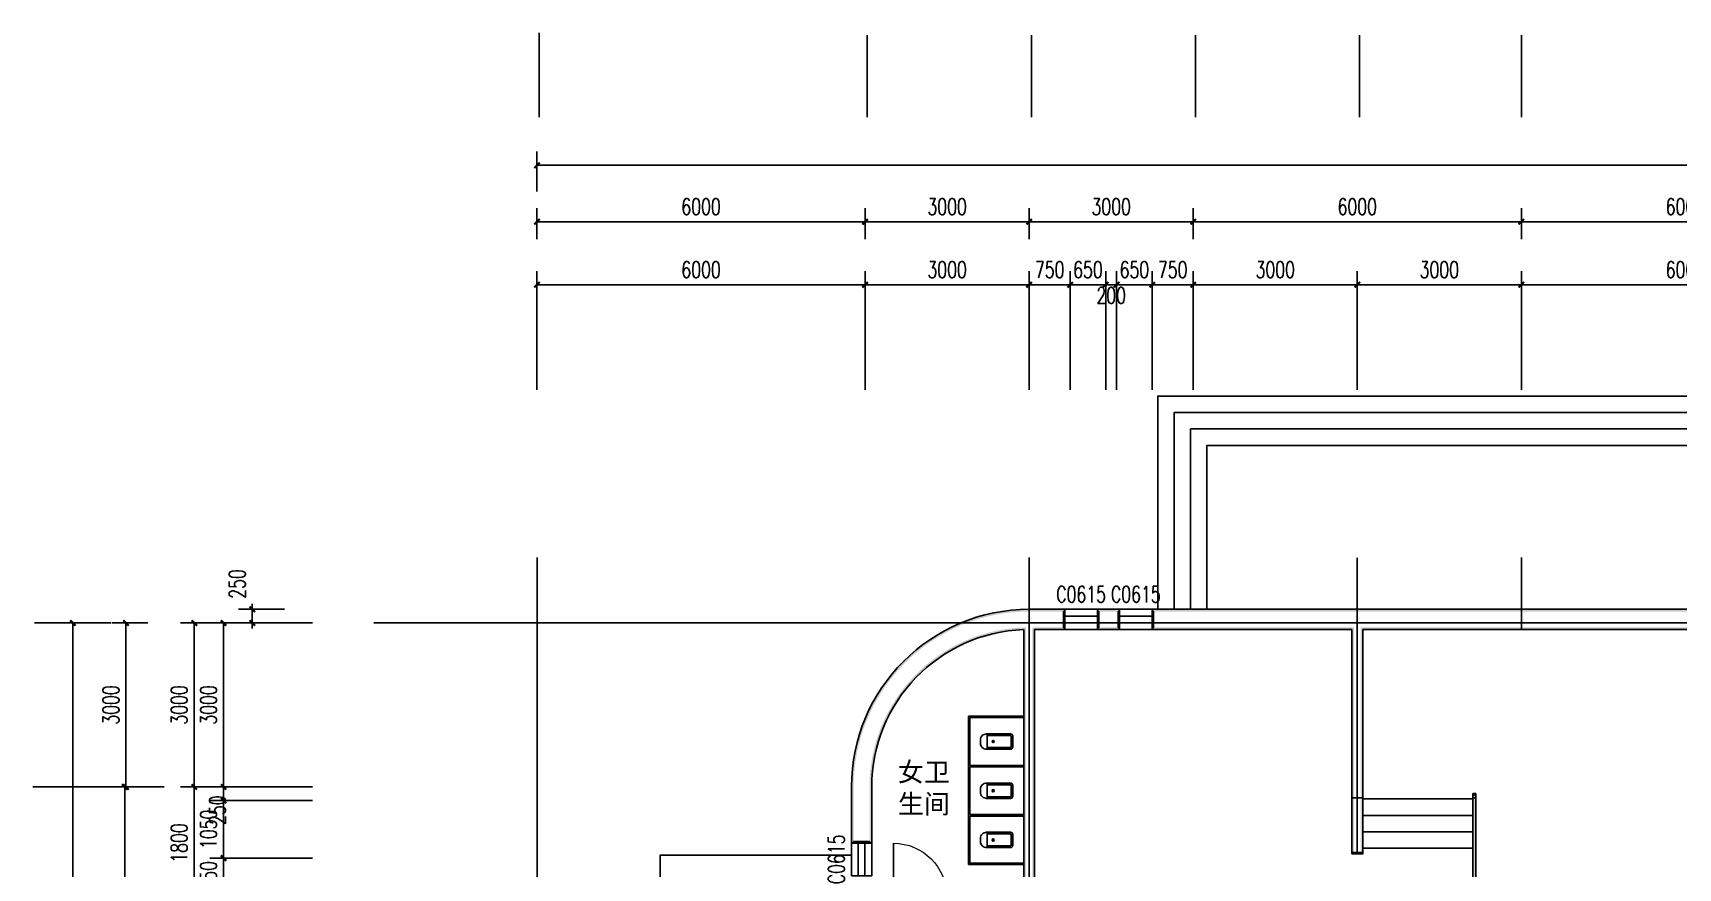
# Model space of a CAD drawing. Header units: millimetres. Extents: x -150677 to 588340, y -254013 to 149700.
# Drawn here: x 36081 to 66166, y -83190 to -67910 of the extents above; entities that cross this region are included whole.
import ezdxf

# ---------------------------------------------------------------- set-up
doc = ezdxf.new("R2010")
doc.units = ezdxf.units.MM
doc.header["$LTSCALE"] = 10
doc.header["$MEASUREMENT"] = 0
doc.linetypes.add('DOTE', pattern=[2.42, 2, -0.2, 0.02, -0.2])
for name, color, linetype in [('DOTE', 1, 'Continuous'), ('LATRINE', 6, 'Continuous'), ('LVTRY', 6, 'Continuous'), ('PUB_DIM', 3, 'Continuous'), ('PUB_WALL', 9, 'Continuous'), ('WALL', 9, 'Continuous'), ('WINDOW', 4, 'Continuous'), ('WINDOW_TEXT', 7, 'Continuous')]:
    doc.layers.add(name, color=color, linetype=linetype)
doc.styles.add('_TCH_DIM_T3', font='SIMPLEX', dxfattribs={"width": 0.705882, "bigfont": 'GBCBIG'})
doc.styles.add('_TCH_WINDOW', font='SIMPLEX', dxfattribs={"bigfont": 'GBCBIG'})
doc.styles.get("Standard").update_dxf_attribs({"font": ''})
doc.styles.get('Standard').set_extended_font_data('SimSun')
doc.dimstyles.new('_TCH_ARCH&&100', dxfattribs={"dimtxt": 297.5, "dimasz": 100, "dimexe": 250, "dimexo": 300, "dimgap": 126.25, "dimtad": 1, "dimdec": 0, "dimzin": 0, "dimdsep": 46, "dimtxsty": '_TCH_DIM_T3', "dimblk": 'ARCHTICK', "dimcen": 0.09, "dimclrt": 7, "dimazin": 2, "dimtfac": 1, "dimtdec": 0, "dimtix": 1, "dimtmove": 2, "dimatfit": 3, "dimfxl": 1, "dimtolj": 1, "dimtzin": 0, "dimarcsym": 0})

# ---------------------------------------------------------------- blocks, each defined once
blk = doc.blocks.new('_ArchTick')
at = {"color": 0, "linetype": 'ByBlock', "const_width": 0.4}
blk.add_lwpolyline([(-0.5, -0.5), (0.5, 0.5)], dxfattribs=at)
blk = doc.blocks.new('*D384')
at = {"layer": 'Defpoints', "color": 0, "transparency": 16777216}
for p in [(39567, -83006), (41495, -83006), (41495, -83656)]:
    blk.add_point(p, dxfattribs=at)
at = {"layer": 'PUB_DIM', "color": 0, "lineweight": -2, "transparency": 16777216}
for p, q in [((41195, -83006), (39317, -83006)), ((39567, -83006), (39567, -82906)), ((39567, -83656), (39567, -83006)), ((41195, -83656), (39317, -83656)), ((39567, -83656), (39567, -83756))]:
    blk.add_line(p, q, dxfattribs=at)
at = {"layer": 'PUB_DIM', "color": 0, "lineweight": -2, "transparency": 16777216, "xscale": 100, "yscale": 100, "zscale": 100}
for p, rotation in [((39567, -83006), 270), ((39567, -83656), 90)]:
    blk.add_blockref('_ArchTick', p, dxfattribs=dict(at, rotation=rotation))
at = {"layer": 'PUB_DIM', "color": 7, "transparency": 16777216, "insert": (39292, -83331), "char_height": 297.5, "attachment_point": 5, "rotation": 90, "style": '_TCH_DIM_T3'}
blk.add_mtext('\\A1;650', dxfattribs=at)
blk = doc.blocks.new('*D385')
at = {"layer": 'Defpoints', "color": 0, "transparency": 16777216}
for p in [(39567, -81956), (41495, -81956), (41495, -83006)]:
    blk.add_point(p, dxfattribs=at)
at = {"layer": 'PUB_DIM', "color": 0, "lineweight": -2, "transparency": 16777216}
for p, q in [((41195, -81956), (39317, -81956)), ((39567, -83006), (39567, -81956)), ((41195, -83006), (39317, -83006))]:
    blk.add_line(p, q, dxfattribs=at)
at = {"layer": 'PUB_DIM', "color": 0, "lineweight": -2, "transparency": 16777216, "xscale": 100, "yscale": 100, "zscale": 100}
for p, rotation in [((39567, -81956), 90), ((39567, -83006), 270)]:
    blk.add_blockref('_ArchTick', p, dxfattribs=dict(at, rotation=rotation))
at = {"layer": 'PUB_DIM', "color": 7, "transparency": 16777216, "insert": (39292, -82481), "char_height": 297.5, "attachment_point": 5, "rotation": 90, "style": '_TCH_DIM_T3'}
blk.add_mtext('\\A1;1050', dxfattribs=at)
blk = doc.blocks.new('*D386')
at = {"layer": 'Defpoints', "color": 0, "transparency": 16777216}
for p in [(39567, -81706), (41495, -81706), (41495, -81956)]:
    blk.add_point(p, dxfattribs=at)
at = {"layer": 'PUB_DIM', "color": 0, "lineweight": -2, "transparency": 16777216}
for p, q in [((41195, -81706), (39317, -81706)), ((39567, -81706), (39567, -81606)), ((39567, -81956), (39567, -81706)), ((41195, -81956), (39317, -81956)), ((39567, -81956), (39567, -82056))]:
    blk.add_line(p, q, dxfattribs=at)
at = {"layer": 'PUB_DIM', "color": 0, "lineweight": -2, "transparency": 16777216, "xscale": 100, "yscale": 100, "zscale": 100}
for p, rotation in [((39567, -81706), 270), ((39567, -81956), 90)]:
    blk.add_blockref('_ArchTick', p, dxfattribs=dict(at, rotation=rotation))
at = {"layer": 'PUB_DIM', "color": 7, "transparency": 16777216, "insert": (39457, -82131), "char_height": 297.5, "attachment_point": 5, "rotation": 90, "style": '_TCH_DIM_T3'}
blk.add_mtext('\\A1;250', dxfattribs=at)
blk = doc.blocks.new('*D387')
at = {"layer": 'Defpoints', "color": 0, "transparency": 16777216}
for p in [(39567, -78706), (41495, -78706), (41495, -81706)]:
    blk.add_point(p, dxfattribs=at)
at = {"layer": 'PUB_DIM', "color": 0, "lineweight": -2, "transparency": 16777216}
for p, q in [((41195, -78706), (39317, -78706)), ((39567, -81706), (39567, -78706)), ((41195, -81706), (39317, -81706))]:
    blk.add_line(p, q, dxfattribs=at)
at = {"layer": 'PUB_DIM', "color": 0, "lineweight": -2, "transparency": 16777216, "xscale": 100, "yscale": 100, "zscale": 100}
for p, rotation in [((39567, -78706), 90), ((39567, -81706), 270)]:
    blk.add_blockref('_ArchTick', p, dxfattribs=dict(at, rotation=rotation))
at = {"layer": 'PUB_DIM', "color": 7, "transparency": 16777216, "insert": (39292, -80206), "char_height": 297.5, "attachment_point": 5, "rotation": 90, "style": '_TCH_DIM_T3'}
blk.add_mtext('\\A1;3000', dxfattribs=at)
blk = doc.blocks.new('*D394')
at = {"layer": 'Defpoints', "color": 0, "transparency": 16777216}
for p in [(37761, -81706), (38781, -81706), (38781, -87956)]:
    blk.add_point(p, dxfattribs=at)
at = {"layer": 'PUB_DIM', "color": 0, "lineweight": -2, "transparency": 16777216}
for p, q in [((38481, -81706), (37511, -81706)), ((37761, -87956), (37761, -81706)), ((38481, -87956), (37511, -87956))]:
    blk.add_line(p, q, dxfattribs=at)
at = {"layer": 'PUB_DIM', "color": 0, "lineweight": -2, "transparency": 16777216, "xscale": 100, "yscale": 100, "zscale": 100}
for p, rotation in [((37761, -81706), 90), ((37761, -87956), 270)]:
    blk.add_blockref('_ArchTick', p, dxfattribs=dict(at, rotation=rotation))
at = {"layer": 'PUB_DIM', "color": 7, "transparency": 16777216, "insert": (37486, -84831), "char_height": 297.5, "attachment_point": 5, "rotation": 90, "style": '_TCH_DIM_T3'}
blk.add_mtext('\\A1;6000', dxfattribs=at)
blk = doc.blocks.new('*D395')
at = {"layer": 'Defpoints', "color": 0, "transparency": 16777216}
for p in [(51299, -72517), (45299, -74738), (51299, -74738)]:
    blk.add_point(p, dxfattribs=at)
at = {"layer": 'PUB_DIM', "color": 0, "lineweight": -2, "transparency": 16777216}
for p, q in [((45299, -74438), (45299, -72267)), ((51299, -74438), (51299, -72267)), ((45299, -72517), (51299, -72517))]:
    blk.add_line(p, q, dxfattribs=at)
at = {"layer": 'PUB_DIM', "color": 0, "lineweight": -2, "transparency": 16777216, "xscale": 100, "yscale": 100, "zscale": 100, "rotation": 180}
blk.add_blockref('_ArchTick', (45299, -72517), dxfattribs=at)
at = {"layer": 'PUB_DIM', "color": 0, "lineweight": -2, "transparency": 16777216, "xscale": 100, "yscale": 100, "zscale": 100}
blk.add_blockref('_ArchTick', (51299, -72517), dxfattribs=at)
at = {"layer": 'PUB_DIM', "color": 7, "transparency": 16777216, "insert": (48299, -72242), "char_height": 297.5, "attachment_point": 5, "style": '_TCH_DIM_T3'}
blk.add_mtext('\\A1;6000', dxfattribs=at)
blk = doc.blocks.new('*D396')
at = {"layer": 'Defpoints', "color": 0, "transparency": 16777216}
for p in [(54299, -72517), (51299, -74738), (54299, -74738)]:
    blk.add_point(p, dxfattribs=at)
at = {"layer": 'PUB_DIM', "color": 0, "lineweight": -2, "transparency": 16777216}
for p, q in [((51299, -74438), (51299, -72267)), ((54299, -74438), (54299, -72267)), ((51299, -72517), (54299, -72517))]:
    blk.add_line(p, q, dxfattribs=at)
at = {"layer": 'PUB_DIM', "color": 0, "lineweight": -2, "transparency": 16777216, "xscale": 100, "yscale": 100, "zscale": 100, "rotation": 180}
blk.add_blockref('_ArchTick', (51299, -72517), dxfattribs=at)
at = {"layer": 'PUB_DIM', "color": 0, "lineweight": -2, "transparency": 16777216, "xscale": 100, "yscale": 100, "zscale": 100}
blk.add_blockref('_ArchTick', (54299, -72517), dxfattribs=at)
at = {"layer": 'PUB_DIM', "color": 7, "transparency": 16777216, "insert": (52799, -72242), "char_height": 297.5, "attachment_point": 5, "style": '_TCH_DIM_T3'}
blk.add_mtext('\\A1;3000', dxfattribs=at)
blk = doc.blocks.new('*D397')
at = {"layer": 'Defpoints', "color": 0, "transparency": 16777216}
for p in [(55049, -72517), (54299, -74738), (55049, -74738)]:
    blk.add_point(p, dxfattribs=at)
at = {"layer": 'PUB_DIM', "color": 0, "lineweight": -2, "transparency": 16777216}
for p, q in [((54299, -74438), (54299, -72267)), ((55049, -74438), (55049, -72267)), ((54299, -72517), (54199, -72517)), ((54299, -72517), (55049, -72517)), ((55049, -72517), (55149, -72517))]:
    blk.add_line(p, q, dxfattribs=at)
at = {"layer": 'PUB_DIM', "color": 0, "lineweight": -2, "transparency": 16777216, "xscale": 100, "yscale": 100, "zscale": 100}
blk.add_blockref('_ArchTick', (54299, -72517), dxfattribs=at)
at = {"layer": 'PUB_DIM', "color": 0, "lineweight": -2, "transparency": 16777216, "xscale": 100, "yscale": 100, "zscale": 100, "rotation": 180}
blk.add_blockref('_ArchTick', (55049, -72517), dxfattribs=at)
at = {"layer": 'PUB_DIM', "color": 7, "transparency": 16777216, "insert": (54674, -72242), "char_height": 297.5, "attachment_point": 5, "style": '_TCH_DIM_T3'}
blk.add_mtext('\\A1;750', dxfattribs=at)
blk = doc.blocks.new('*D398')
at = {"layer": 'Defpoints', "color": 0, "transparency": 16777216}
for p in [(55699, -72517), (55049, -74738), (55699, -74738)]:
    blk.add_point(p, dxfattribs=at)
at = {"layer": 'PUB_DIM', "color": 0, "lineweight": -2, "transparency": 16777216}
for p, q in [((55049, -74438), (55049, -72267)), ((55699, -74438), (55699, -72267)), ((55049, -72517), (54949, -72517)), ((55049, -72517), (55699, -72517)), ((55699, -72517), (55799, -72517))]:
    blk.add_line(p, q, dxfattribs=at)
at = {"layer": 'PUB_DIM', "color": 0, "lineweight": -2, "transparency": 16777216, "xscale": 100, "yscale": 100, "zscale": 100}
blk.add_blockref('_ArchTick', (55049, -72517), dxfattribs=at)
at = {"layer": 'PUB_DIM', "color": 0, "lineweight": -2, "transparency": 16777216, "xscale": 100, "yscale": 100, "zscale": 100, "rotation": 180}
blk.add_blockref('_ArchTick', (55699, -72517), dxfattribs=at)
at = {"layer": 'PUB_DIM', "color": 7, "transparency": 16777216, "insert": (55374, -72242), "char_height": 297.5, "attachment_point": 5, "style": '_TCH_DIM_T3'}
blk.add_mtext('\\A1;650', dxfattribs=at)
blk = doc.blocks.new('*D399')
at = {"layer": 'Defpoints', "color": 0, "transparency": 16777216}
for p in [(55899, -72517), (55699, -74738), (55899, -74738)]:
    blk.add_point(p, dxfattribs=at)
at = {"layer": 'PUB_DIM', "color": 0, "lineweight": -2, "transparency": 16777216}
for p, q in [((55699, -74438), (55699, -72267)), ((55899, -74438), (55899, -72267)), ((55699, -72517), (55599, -72517)), ((55699, -72517), (55899, -72517)), ((55899, -72517), (55999, -72517))]:
    blk.add_line(p, q, dxfattribs=at)
at = {"layer": 'PUB_DIM', "color": 0, "lineweight": -2, "transparency": 16777216, "xscale": 100, "yscale": 100, "zscale": 100}
blk.add_blockref('_ArchTick', (55699, -72517), dxfattribs=at)
at = {"layer": 'PUB_DIM', "color": 0, "lineweight": -2, "transparency": 16777216, "xscale": 100, "yscale": 100, "zscale": 100, "rotation": 180}
blk.add_blockref('_ArchTick', (55899, -72517), dxfattribs=at)
at = {"layer": 'PUB_DIM', "color": 7, "transparency": 16777216, "insert": (55799, -72712), "char_height": 297.5, "attachment_point": 5, "style": '_TCH_DIM_T3'}
blk.add_mtext('\\A1;200', dxfattribs=at)
blk = doc.blocks.new('*D400')
at = {"layer": 'Defpoints', "color": 0, "transparency": 16777216}
for p in [(56549, -72517), (55899, -74738), (56549, -74738)]:
    blk.add_point(p, dxfattribs=at)
at = {"layer": 'PUB_DIM', "color": 0, "lineweight": -2, "transparency": 16777216}
for p, q in [((55899, -74438), (55899, -72267)), ((56549, -74438), (56549, -72267)), ((55899, -72517), (55799, -72517)), ((55899, -72517), (56549, -72517)), ((56549, -72517), (56649, -72517))]:
    blk.add_line(p, q, dxfattribs=at)
at = {"layer": 'PUB_DIM', "color": 0, "lineweight": -2, "transparency": 16777216, "xscale": 100, "yscale": 100, "zscale": 100}
blk.add_blockref('_ArchTick', (55899, -72517), dxfattribs=at)
at = {"layer": 'PUB_DIM', "color": 0, "lineweight": -2, "transparency": 16777216, "xscale": 100, "yscale": 100, "zscale": 100, "rotation": 180}
blk.add_blockref('_ArchTick', (56549, -72517), dxfattribs=at)
at = {"layer": 'PUB_DIM', "color": 7, "transparency": 16777216, "insert": (56224, -72242), "char_height": 297.5, "attachment_point": 5, "style": '_TCH_DIM_T3'}
blk.add_mtext('\\A1;650', dxfattribs=at)
blk = doc.blocks.new('*D401')
at = {"layer": 'Defpoints', "color": 0, "transparency": 16777216}
for p in [(57299, -72517), (56549, -74738), (57299, -74738)]:
    blk.add_point(p, dxfattribs=at)
at = {"layer": 'PUB_DIM', "color": 0, "lineweight": -2, "transparency": 16777216}
for p, q in [((56549, -74438), (56549, -72267)), ((57299, -74438), (57299, -72267)), ((56549, -72517), (56449, -72517)), ((56549, -72517), (57299, -72517)), ((57299, -72517), (57399, -72517))]:
    blk.add_line(p, q, dxfattribs=at)
at = {"layer": 'PUB_DIM', "color": 0, "lineweight": -2, "transparency": 16777216, "xscale": 100, "yscale": 100, "zscale": 100}
blk.add_blockref('_ArchTick', (56549, -72517), dxfattribs=at)
at = {"layer": 'PUB_DIM', "color": 0, "lineweight": -2, "transparency": 16777216, "xscale": 100, "yscale": 100, "zscale": 100, "rotation": 180}
blk.add_blockref('_ArchTick', (57299, -72517), dxfattribs=at)
at = {"layer": 'PUB_DIM', "color": 7, "transparency": 16777216, "insert": (56924, -72242), "char_height": 297.5, "attachment_point": 5, "style": '_TCH_DIM_T3'}
blk.add_mtext('\\A1;750', dxfattribs=at)
blk = doc.blocks.new('*D402')
at = {"layer": 'Defpoints', "color": 0, "transparency": 16777216}
for p in [(60299, -72517), (57299, -74738), (60299, -74738)]:
    blk.add_point(p, dxfattribs=at)
at = {"layer": 'PUB_DIM', "color": 0, "lineweight": -2, "transparency": 16777216}
for p, q in [((57299, -74438), (57299, -72267)), ((60299, -74438), (60299, -72267)), ((57299, -72517), (60299, -72517))]:
    blk.add_line(p, q, dxfattribs=at)
at = {"layer": 'PUB_DIM', "color": 0, "lineweight": -2, "transparency": 16777216, "xscale": 100, "yscale": 100, "zscale": 100, "rotation": 180}
blk.add_blockref('_ArchTick', (57299, -72517), dxfattribs=at)
at = {"layer": 'PUB_DIM', "color": 0, "lineweight": -2, "transparency": 16777216, "xscale": 100, "yscale": 100, "zscale": 100}
blk.add_blockref('_ArchTick', (60299, -72517), dxfattribs=at)
at = {"layer": 'PUB_DIM', "color": 7, "transparency": 16777216, "insert": (58799, -72242), "char_height": 297.5, "attachment_point": 5, "style": '_TCH_DIM_T3'}
blk.add_mtext('\\A1;3000', dxfattribs=at)
blk = doc.blocks.new('*D403')
at = {"layer": 'Defpoints', "color": 0, "transparency": 16777216}
for p in [(63299, -72517), (60299, -74738), (63299, -74738)]:
    blk.add_point(p, dxfattribs=at)
at = {"layer": 'PUB_DIM', "color": 0, "lineweight": -2, "transparency": 16777216}
for p, q in [((60299, -74438), (60299, -72267)), ((63299, -74438), (63299, -72267)), ((60299, -72517), (63299, -72517))]:
    blk.add_line(p, q, dxfattribs=at)
at = {"layer": 'PUB_DIM', "color": 0, "lineweight": -2, "transparency": 16777216, "xscale": 100, "yscale": 100, "zscale": 100, "rotation": 180}
blk.add_blockref('_ArchTick', (60299, -72517), dxfattribs=at)
at = {"layer": 'PUB_DIM', "color": 0, "lineweight": -2, "transparency": 16777216, "xscale": 100, "yscale": 100, "zscale": 100}
blk.add_blockref('_ArchTick', (63299, -72517), dxfattribs=at)
at = {"layer": 'PUB_DIM', "color": 7, "transparency": 16777216, "insert": (61799, -72242), "char_height": 297.5, "attachment_point": 5, "style": '_TCH_DIM_T3'}
blk.add_mtext('\\A1;3000', dxfattribs=at)
blk = doc.blocks.new('*D404')
at = {"layer": 'Defpoints', "color": 0, "transparency": 16777216}
for p in [(69299, -72517), (63299, -74738), (69299, -74738)]:
    blk.add_point(p, dxfattribs=at)
at = {"layer": 'PUB_DIM', "color": 0, "lineweight": -2, "transparency": 16777216}
for p, q in [((63299, -74438), (63299, -72267)), ((69299, -74438), (69299, -72267)), ((63299, -72517), (69299, -72517))]:
    blk.add_line(p, q, dxfattribs=at)
at = {"layer": 'PUB_DIM', "color": 0, "lineweight": -2, "transparency": 16777216, "xscale": 100, "yscale": 100, "zscale": 100, "rotation": 180}
blk.add_blockref('_ArchTick', (63299, -72517), dxfattribs=at)
at = {"layer": 'PUB_DIM', "color": 0, "lineweight": -2, "transparency": 16777216, "xscale": 100, "yscale": 100, "zscale": 100}
blk.add_blockref('_ArchTick', (69299, -72517), dxfattribs=at)
at = {"layer": 'PUB_DIM', "color": 7, "transparency": 16777216, "insert": (66299, -72242), "char_height": 297.5, "attachment_point": 5, "style": '_TCH_DIM_T3'}
blk.add_mtext('\\A1;6000', dxfattribs=at)
blk = doc.blocks.new('*D427')
at = {"layer": 'Defpoints', "color": 0, "transparency": 16777216}
for p in [(39031, -81706), (39832, -81706), (39832, -83756)]:
    blk.add_point(p, dxfattribs=at)
at = {"layer": 'PUB_DIM', "color": 0, "lineweight": -2, "transparency": 16777216}
for p, q in [((39532, -81706), (38781, -81706)), ((39031, -83756), (39031, -81706)), ((39532, -83756), (38781, -83756))]:
    blk.add_line(p, q, dxfattribs=at)
at = {"layer": 'PUB_DIM', "color": 0, "lineweight": -2, "transparency": 16777216, "xscale": 100, "yscale": 100, "zscale": 100}
for p, rotation in [((39031, -81706), 90), ((39031, -83756), 270)]:
    blk.add_blockref('_ArchTick', p, dxfattribs=dict(at, rotation=rotation))
at = {"layer": 'PUB_DIM', "color": 7, "transparency": 16777216, "insert": (38756, -82731), "char_height": 297.5, "attachment_point": 5, "rotation": 90, "style": '_TCH_DIM_T3'}
blk.add_mtext('\\A1;1800', dxfattribs=at)
blk = doc.blocks.new('*D428')
at = {"layer": 'Defpoints', "color": 0, "transparency": 16777216}
for p in [(39031, -78706), (39832, -78706), (39832, -81706)]:
    blk.add_point(p, dxfattribs=at)
at = {"layer": 'PUB_DIM', "color": 0, "lineweight": -2, "transparency": 16777216}
for p, q in [((39532, -78706), (38781, -78706)), ((39031, -81706), (39031, -78706)), ((39532, -81706), (38781, -81706))]:
    blk.add_line(p, q, dxfattribs=at)
at = {"layer": 'PUB_DIM', "color": 0, "lineweight": -2, "transparency": 16777216, "xscale": 100, "yscale": 100, "zscale": 100}
for p, rotation in [((39031, -78706), 90), ((39031, -81706), 270)]:
    blk.add_blockref('_ArchTick', p, dxfattribs=dict(at, rotation=rotation))
at = {"layer": 'PUB_DIM', "color": 7, "transparency": 16777216, "insert": (38756, -80206), "char_height": 297.5, "attachment_point": 5, "rotation": 90, "style": '_TCH_DIM_T3'}
blk.add_mtext('\\A1;3000', dxfattribs=at)
blk = doc.blocks.new('*D430')
at = {"layer": 'Defpoints', "color": 0, "transparency": 16777216}
for p in [(37782, -78706), (38481, -78706), (38481, -81706)]:
    blk.add_point(p, dxfattribs=at)
at = {"layer": 'PUB_DIM', "color": 0, "lineweight": -2, "transparency": 16777216}
for p, q in [((38181, -78706), (37532, -78706)), ((37782, -81706), (37782, -78706)), ((38181, -81706), (37532, -81706))]:
    blk.add_line(p, q, dxfattribs=at)
at = {"layer": 'PUB_DIM', "color": 0, "lineweight": -2, "transparency": 16777216, "xscale": 100, "yscale": 100, "zscale": 100}
for p, rotation in [((37782, -78706), 90), ((37782, -81706), 270)]:
    blk.add_blockref('_ArchTick', p, dxfattribs=dict(at, rotation=rotation))
at = {"layer": 'PUB_DIM', "color": 7, "transparency": 16777216, "insert": (37507, -80206), "char_height": 297.5, "attachment_point": 5, "rotation": 90, "style": '_TCH_DIM_T3'}
blk.add_mtext('\\A1;3000', dxfattribs=at)
blk = doc.blocks.new('*D431')
at = {"layer": 'Defpoints', "color": 0, "transparency": 16777216}
for p in [(51299, -71364), (45299, -71985), (51299, -71985)]:
    blk.add_point(p, dxfattribs=at)
at = {"layer": 'PUB_DIM', "color": 0, "lineweight": -2, "transparency": 16777216}
for p, q in [((45299, -71685), (45299, -71114)), ((51299, -71685), (51299, -71114)), ((45299, -71364), (51299, -71364))]:
    blk.add_line(p, q, dxfattribs=at)
at = {"layer": 'PUB_DIM', "color": 0, "lineweight": -2, "transparency": 16777216, "xscale": 100, "yscale": 100, "zscale": 100, "rotation": 180}
blk.add_blockref('_ArchTick', (45299, -71364), dxfattribs=at)
at = {"layer": 'PUB_DIM', "color": 0, "lineweight": -2, "transparency": 16777216, "xscale": 100, "yscale": 100, "zscale": 100}
blk.add_blockref('_ArchTick', (51299, -71364), dxfattribs=at)
at = {"layer": 'PUB_DIM', "color": 7, "transparency": 16777216, "insert": (48299, -71089), "char_height": 297.5, "attachment_point": 5, "style": '_TCH_DIM_T3'}
blk.add_mtext('\\A1;6000', dxfattribs=at)
blk = doc.blocks.new('*D432')
at = {"layer": 'Defpoints', "color": 0, "transparency": 16777216}
for p in [(54299, -71364), (51299, -71985), (54299, -71985)]:
    blk.add_point(p, dxfattribs=at)
at = {"layer": 'PUB_DIM', "color": 0, "lineweight": -2, "transparency": 16777216}
for p, q in [((51299, -71685), (51299, -71114)), ((54299, -71685), (54299, -71114)), ((51299, -71364), (54299, -71364))]:
    blk.add_line(p, q, dxfattribs=at)
at = {"layer": 'PUB_DIM', "color": 0, "lineweight": -2, "transparency": 16777216, "xscale": 100, "yscale": 100, "zscale": 100, "rotation": 180}
blk.add_blockref('_ArchTick', (51299, -71364), dxfattribs=at)
at = {"layer": 'PUB_DIM', "color": 0, "lineweight": -2, "transparency": 16777216, "xscale": 100, "yscale": 100, "zscale": 100}
blk.add_blockref('_ArchTick', (54299, -71364), dxfattribs=at)
at = {"layer": 'PUB_DIM', "color": 7, "transparency": 16777216, "insert": (52799, -71089), "char_height": 297.5, "attachment_point": 5, "style": '_TCH_DIM_T3'}
blk.add_mtext('\\A1;3000', dxfattribs=at)
blk = doc.blocks.new('*D433')
at = {"layer": 'Defpoints', "color": 0, "transparency": 16777216}
for p in [(57299, -71364), (54299, -71985), (57299, -71985)]:
    blk.add_point(p, dxfattribs=at)
at = {"layer": 'PUB_DIM', "color": 0, "lineweight": -2, "transparency": 16777216}
for p, q in [((54299, -71685), (54299, -71114)), ((57299, -71685), (57299, -71114)), ((54299, -71364), (57299, -71364))]:
    blk.add_line(p, q, dxfattribs=at)
at = {"layer": 'PUB_DIM', "color": 0, "lineweight": -2, "transparency": 16777216, "xscale": 100, "yscale": 100, "zscale": 100, "rotation": 180}
blk.add_blockref('_ArchTick', (54299, -71364), dxfattribs=at)
at = {"layer": 'PUB_DIM', "color": 0, "lineweight": -2, "transparency": 16777216, "xscale": 100, "yscale": 100, "zscale": 100}
blk.add_blockref('_ArchTick', (57299, -71364), dxfattribs=at)
at = {"layer": 'PUB_DIM', "color": 7, "transparency": 16777216, "insert": (55799, -71089), "char_height": 297.5, "attachment_point": 5, "style": '_TCH_DIM_T3'}
blk.add_mtext('\\A1;3000', dxfattribs=at)
blk = doc.blocks.new('*D434')
at = {"layer": 'Defpoints', "color": 0, "transparency": 16777216}
for p in [(63299, -71364), (57299, -71985), (63299, -71985)]:
    blk.add_point(p, dxfattribs=at)
at = {"layer": 'PUB_DIM', "color": 0, "lineweight": -2, "transparency": 16777216}
for p, q in [((57299, -71685), (57299, -71114)), ((63299, -71685), (63299, -71114)), ((57299, -71364), (63299, -71364))]:
    blk.add_line(p, q, dxfattribs=at)
at = {"layer": 'PUB_DIM', "color": 0, "lineweight": -2, "transparency": 16777216, "xscale": 100, "yscale": 100, "zscale": 100, "rotation": 180}
blk.add_blockref('_ArchTick', (57299, -71364), dxfattribs=at)
at = {"layer": 'PUB_DIM', "color": 0, "lineweight": -2, "transparency": 16777216, "xscale": 100, "yscale": 100, "zscale": 100}
blk.add_blockref('_ArchTick', (63299, -71364), dxfattribs=at)
at = {"layer": 'PUB_DIM', "color": 7, "transparency": 16777216, "insert": (60299, -71089), "char_height": 297.5, "attachment_point": 5, "style": '_TCH_DIM_T3'}
blk.add_mtext('\\A1;6000', dxfattribs=at)
blk = doc.blocks.new('*D435')
at = {"layer": 'Defpoints', "color": 0, "transparency": 16777216}
for p in [(69299, -71364), (63299, -71985), (69299, -71985)]:
    blk.add_point(p, dxfattribs=at)
at = {"layer": 'PUB_DIM', "color": 0, "lineweight": -2, "transparency": 16777216}
for p, q in [((63299, -71685), (63299, -71114)), ((69299, -71685), (69299, -71114)), ((63299, -71364), (69299, -71364))]:
    blk.add_line(p, q, dxfattribs=at)
at = {"layer": 'PUB_DIM', "color": 0, "lineweight": -2, "transparency": 16777216, "xscale": 100, "yscale": 100, "zscale": 100, "rotation": 180}
blk.add_blockref('_ArchTick', (63299, -71364), dxfattribs=at)
at = {"layer": 'PUB_DIM', "color": 0, "lineweight": -2, "transparency": 16777216, "xscale": 100, "yscale": 100, "zscale": 100}
blk.add_blockref('_ArchTick', (69299, -71364), dxfattribs=at)
at = {"layer": 'PUB_DIM', "color": 7, "transparency": 16777216, "insert": (66299, -71089), "char_height": 297.5, "attachment_point": 5, "style": '_TCH_DIM_T3'}
blk.add_mtext('\\A1;6000', dxfattribs=at)
blk = doc.blocks.new('*D443')
at = {"layer": 'Defpoints', "color": 0, "transparency": 16777216}
for p in [(106499, -70332), (45299, -71114), (106499, -71114)]:
    blk.add_point(p, dxfattribs=at)
at = {"layer": 'PUB_DIM', "color": 0, "lineweight": -2, "transparency": 16777216}
for p, q in [((45299, -70814), (45299, -70082)), ((106499, -70814), (106499, -70082)), ((45299, -70332), (106499, -70332))]:
    blk.add_line(p, q, dxfattribs=at)
at = {"layer": 'PUB_DIM', "color": 0, "lineweight": -2, "transparency": 16777216, "xscale": 100, "yscale": 100, "zscale": 100, "rotation": 180}
blk.add_blockref('_ArchTick', (45299, -70332), dxfattribs=at)
at = {"layer": 'PUB_DIM', "color": 0, "lineweight": -2, "transparency": 16777216, "xscale": 100, "yscale": 100, "zscale": 100}
blk.add_blockref('_ArchTick', (106499, -70332), dxfattribs=at)
at = {"layer": 'PUB_DIM', "color": 7, "transparency": 16777216, "insert": (75899, -70057), "char_height": 297.5, "attachment_point": 5, "style": '_TCH_DIM_T3'}
blk.add_mtext('\\A1;61200', dxfattribs=at)
blk = doc.blocks.new('*D444')
at = {"layer": 'Defpoints', "color": 0, "transparency": 16777216}
for p in [(40093, -78456), (40980, -78456), (40980, -78706)]:
    blk.add_point(p, dxfattribs=at)
at = {"layer": 'PUB_DIM', "color": 0, "lineweight": -2, "transparency": 16777216}
for p, q in [((40680, -78456), (39843, -78456)), ((40093, -78456), (40093, -78356)), ((40093, -78706), (40093, -78456)), ((40680, -78706), (39843, -78706)), ((40093, -78706), (40093, -78806))]:
    blk.add_line(p, q, dxfattribs=at)
at = {"layer": 'PUB_DIM', "color": 0, "lineweight": -2, "transparency": 16777216, "xscale": 100, "yscale": 100, "zscale": 100}
for p, rotation in [((40093, -78456), 270), ((40093, -78706), 90)]:
    blk.add_blockref('_ArchTick', p, dxfattribs=dict(at, rotation=rotation))
at = {"layer": 'PUB_DIM', "color": 7, "transparency": 16777216, "insert": (39818, -77992), "char_height": 297.5, "attachment_point": 5, "rotation": 90, "style": '_TCH_DIM_T3'}
blk.add_mtext('\\A1;250', dxfattribs=at)
blk = doc.blocks.new('$WINLIB2D$00000001')
at = {"color": 0}
for points in [[(-0.5, 0.5), (-0.5, -0.5)], [(-0.5, 0.5), (0.5, 0.5)], [(0.5, 0.167), (-0.5, 0.167)], [(0.5, -0.5), (0.5, 0.5)], [(0.5, -0.167), (-0.5, -0.167)], [(-0.5, -0.5), (0.5, -0.5)]]:
    blk.add_lwpolyline(points, dxfattribs=at)
blk = doc.blocks.new('$DorLib2D$00000003')
blk.add_line((0.47, 0), (0.47, 0.97))
at = {"lineweight": 13}
blk.add_arc((0.47, 0), 0.97, 90, 180, dxfattribs=at)
blk = doc.blocks.new('$lvtry$00000200')
at = {"color": 0}
for p, q in [((-110, -40, 0), (-110, -470, 0)), ((100, -30, 0), (-100, -30, 0)), ((110, -470, 0), (110, -40, 0))]:
    blk.add_line(p, q, dxfattribs=at)
at = {"color": 0, "elevation": 0}
blk.add_lwpolyline([(100, 0), (-100, 0, 0.414214), (-140, -40), (-140, -480, 0.414214), (-30, -590), (30, -590, 0.414214), (140, -480), (140, -40, 0.414214)], format="xyb", close=True, dxfattribs=at)
blk.add_lwpolyline([(140, -470), (-140, -470)], dxfattribs=at)
at = {"color": 0}
blk.add_circle((0, -359, 0), 20, dxfattribs=at)
for centre, start, end in [((-100, -40, 0), 90, 180), ((100, -40, 0), 0, 90)]:
    blk.add_arc(centre, 10, start, end, dxfattribs=at)
for p in [(0, 0), (0, -359, 0)]:
    blk.add_point(p, dxfattribs=at)
blk = doc.blocks.new('*D445')
at = {"layer": 'Defpoints', "color": 0, "transparency": 16777216}
for p in [(36811, -78706), (37757, -78706), (37757, -114756)]:
    blk.add_point(p, dxfattribs=at)
at = {"layer": 'PUB_DIM', "color": 0, "lineweight": -2, "transparency": 16777216}
for p, q in [((37457, -78706), (36561, -78706)), ((36811, -114756), (36811, -78706)), ((37457, -114756), (36561, -114756))]:
    blk.add_line(p, q, dxfattribs=at)
at = {"layer": 'PUB_DIM', "color": 0, "lineweight": -2, "transparency": 16777216, "xscale": 100, "yscale": 100, "zscale": 100}
for p, rotation in [((36811, -78706), 90), ((36811, -114756), 270)]:
    blk.add_blockref('_ArchTick', p, dxfattribs=dict(at, rotation=rotation))
at = {"layer": 'PUB_DIM', "color": 7, "transparency": 16777216, "insert": (36536, -96731), "char_height": 297.5, "attachment_point": 5, "rotation": 90, "style": '_TCH_DIM_T3'}
blk.add_mtext('\\A1;36050', dxfattribs=at)

msp = doc.modelspace()

# ---------------------------------------------------------------- hatches: boundary and pattern name
at = {"layer": 'PUB_WALL'}
for points in [[(54299.4, -78456, 0.4142136), (51049.4, -81706), (51089.4, -81706, -0.4142136), (54299.4, -78496)], [(54949.4, -78456), (54299.4, -78456), (54299.4, -78496), (54909.4, -78496)], [(54949.4, -78826), (54949.4, -78456), (54909.4, -78496), (54909.4, -78786)], [(55949.4, -78456), (55549.4, -78456), (55589.4, -78496), (55909.4, -78496)], [(55549.4, -78456), (55549.4, -78826), (55589.4, -78786), (55589.4, -78496)], [(55949.4, -78826), (55949.4, -78456), (55909.4, -78496), (55909.4, -78786)], [(60299.4, -78456), (56549.4, -78456), (56589.4, -78496), (60299.4, -78496)], [(56549.4, -78456), (56549.4, -78826), (56589.4, -78786), (56589.4, -78496)], [(76800.3, -78456), (60299.4, -78456), (60299.4, -78496), (76760.3, -78496)], [(54199.4, -78827.7, 0.4040778), (51419.4, -81706), (51379.4, -81706, -0.4082075), (54239.4, -78786.6)], [(54199.4, -83681), (54199.4, -78827.7), (54239.4, -78786.6), (54239.4, -83721)], [(54399.4, -83706), (54399.4, -78826), (54359.4, -78786), (54359.4, -83706)], [(54399.4, -78826), (54949.4, -78826), (54909.4, -78786), (54359.4, -78786)], [(55549.4, -78826), (55949.4, -78826), (55909.4, -78786), (55589.4, -78786)], [(56549.4, -78826), (60199.4, -78826), (60239.4, -78786), (56589.4, -78786)], [(60199.4, -82928.1), (60199.4, -78826), (60239.4, -78786), (60239.4, -82928.1)], [(60399.4, -82928.1), (60399.4, -78826), (60359.4, -78786), (60359.4, -82928.1)], [(60399.4, -78826), (76800.3, -78826), (76760.3, -78786), (60359.4, -78786)], [(51049.4, -81706), (51049.4, -82731), (51089.4, -82691), (51089.4, -81706)], [(51419.4, -82731), (51419.4, -81706), (51379.4, -81706), (51379.4, -82691)], [(62414.7, -84426), (62414.7, -81826), (62454.7, -81826), (62454.7, -84426)], [(62414.7, -81826), (62464.7, -81826), (62464.7, -81866), (62414.7, -81866)], [(62464.7, -84426), (62464.7, -81826), (62424.7, -81826), (62424.7, -84426)], [(51049.4, -82731), (51419.4, -82731), (51379.4, -82691), (51089.4, -82691)], [(60199.4, -82928.1), (60399.4, -82928.1), (60399.4, -82888.1), (60199.4, -82888.1)]]:
    msp.add_hatch(color=256, dxfattribs=at).paths.add_polyline_path(points)

# ---------------------------------------------------------------- linework, layer by layer
at = {"color": 2}
for points in [[(100039.4, -78456), (100039.4, -74556), (56649.4, -74556), (56649.4, -78456)], [(99739.4, -78456), (99739.4, -74856), (56949.4, -74856), (56949.4, -78456)], [(99439.4, -78456), (99439.4, -75156), (57249.4, -75156), (57249.4, -78456)], [(99139.4, -78456), (99139.4, -75456), (57549.4, -75456), (57549.4, -78456)], [(60399.4, -81926), (62114.7, -81926), (62414.7, -81926)], [(60399.4, -82226), (62114.7, -82226), (62414.7, -82226)], [(60399.4, -82526), (62114.7, -82526), (62414.7, -82526)], [(51049.4, -82956), (47549.4, -82956), (47549.4, -88906)], [(60399.4, -82826), (62114.7, -82826), (62414.7, -82826)]]:
    msp.add_lwpolyline(points, dxfattribs=at)
for points in [[(56549.4, -78456), (57549.4, -78456), (57549.4, -75456)], [(47549.4, -82956), (51049.4, -82956)]]:
    msp.add_lwpolyline(points)
at = {"color": 1}
msp.add_lwpolyline([(60299.4, -78456), (60297.7, -82918.6)], dxfattribs=at)
at = {"layer": 'DOTE', "linetype": 'DOTE'}
for p, q in [((45299.4, -115706), (45299.4, -77506)), ((54299.4, -115706), (54299.4, -77506)), ((63299.4, -78826), (63299.4, -77506)), ((42316.1, -78706), (107499.4, -78706)), ((60199.4, -81906), (60399.4, -81906)), ((62414.7, -81906), (62464.7, -81906)), ((60199.4, -82928.1), (60404.5, -82928.1)), ((60299.4, -82928.1), (60299.4, -82905.1))]:
    msp.add_line(p, q, dxfattribs=at)
msp.add_lwpolyline([(60299.4, -82928.1), (60299.4, -77516.6)], dxfattribs=at)
at = {"layer": 'LATRINE'}
for p, q in [((54199.4, -80412.3), (53186.9, -80412.3)), ((53186.9, -80412.3), (53186.9, -81324.8)), ((54199.4, -80437.3), (53211.9, -80437.3)), ((53211.9, -80437.3), (53211.9, -81312.3)), ((54199.4, -80437.3), (54199.4, -80412.3)), ((53186.9, -81324.8), (53186.9, -82224.8)), ((54199.4, -81312.3), (53211.9, -81312.3)), ((54199.4, -81337.3), (53211.9, -81337.3)), ((53211.9, -81337.3), (53211.9, -82212.3)), ((54199.4, -81337.3), (54199.4, -81312.3)), ((53186.9, -82224.8), (53186.9, -83101)), ((54199.4, -82212.3), (53211.9, -82212.3)), ((54199.4, -82237.3), (53211.9, -82237.3)), ((53211.9, -82237.3), (53211.9, -83099.8)), ((54199.4, -82237.3), (54199.4, -82212.3)), ((53186.9, -83101), (53186.9, -83124.8)), ((53211.9, -83124.8), (53186.9, -83124.8)), ((54199.4, -83099.8), (53211.9, -83099.8)), ((54199.4, -83124.8), (53211.9, -83124.8)), ((53211.9, -83124.8), (53211.9, -83124.8)), ((54199.4, -83124.8), (54199.4, -83099.8))]:
    msp.add_line(p, q, dxfattribs=at)
at = {"layer": 'PUB_DIM'}
for p, q in [((45339.4, -69449.4), (45339.4, -67909.9)), ((51339.4, -69449.4), (51339.4, -67952.6)), ((54339.4, -69449.4), (54339.4, -67952.6)), ((57339.4, -69449.4), (57339.4, -67952.6)), ((60339.4, -69449.4), (60339.4, -67952.6)), ((63299.4, -69449.4), (63299.4, -67952.6)), ((37511.1, -78706), (36111.1, -78706)), ((37511.1, -81706), (36081.1, -81706))]:
    msp.add_line(p, q, dxfattribs=at)
at = {"layer": 'WALL'}
for p, q in [((54949.4, -78456), (54299.4, -78456)), ((54949.4, -78826), (54949.4, -78456)), ((55949.4, -78456), (55549.4, -78456)), ((55549.4, -78456), (55549.4, -78826)), ((55949.4, -78826), (55949.4, -78456)), ((60299.4, -78456), (56549.4, -78456)), ((56549.4, -78456), (56549.4, -78826)), ((76800.3, -78456), (60299.4, -78456)), ((54199.4, -83681), (54199.4, -78827.7)), ((54399.4, -83706), (54399.4, -78826)), ((54399.4, -78826), (54949.4, -78826)), ((55549.4, -78826), (55949.4, -78826)), ((56549.4, -78826), (60199.4, -78826)), ((60199.4, -82928.1), (60199.4, -78826)), ((60399.4, -82928.1), (60399.4, -78826)), ((60399.4, -78826), (76800.3, -78826)), ((51049.4, -81706), (51049.4, -82731)), ((51419.4, -82731), (51419.4, -81706)), ((62414.7, -84426), (62414.7, -81826)), ((62414.7, -81826), (62464.7, -81826)), ((62464.7, -84426), (62464.7, -81826)), ((51049.4, -82731), (51419.4, -82731)), ((60199.4, -82928.1), (60399.4, -82928.1))]:
    msp.add_line(p, q, dxfattribs=at)
for radius, start in [(3250, 90), (2880, 91.98984)]:
    msp.add_arc((54299.4, -81706), radius, start, 180, dxfattribs=at)

# ---------------------------------------------------------------- block references
at = {"layer": 'LVTRY', "rotation": 270.0000000000001}
for p in [(53999.4, -80874.8, 6000), (53999.4, -81774.8, 6000), (53999.4, -82674.8, 6000)]:
    msp.add_blockref('$lvtry$00000200', p, dxfattribs=at)
at = {"layer": 'WINDOW'}
ref = msp.add_blockref('$WINLIB2D$00000001', (55249.4, -78641), dxfattribs=dict(at, xscale=-600, yscale=-370, zscale=-600))
ref.add_attrib('A', 'C0615', (54794.4, -78329.8), dxfattribs={"layer": 'WINDOW_TEXT', "height": 297.5, "style": '_TCH_WINDOW', "width": 0.705882})
ref = msp.add_blockref('$WINLIB2D$00000001', (56249.4, -78641), dxfattribs=dict(at, xscale=-600, yscale=-370, zscale=-600))
ref.add_attrib('A', 'C0615', (55794.4, -78329.8), dxfattribs={"layer": 'WINDOW_TEXT', "height": 297.5, "style": '_TCH_WINDOW', "width": 0.705882})
ref = msp.add_blockref('$WINLIB2D$00000001', (51234.4, -83031), dxfattribs=dict(at, xscale=-600, yscale=-370, zscale=-600, rotation=89.99999999999959))
ref.add_attrib('A', 'C0615', (50923.2, -83486), dxfattribs={"layer": 'WINDOW_TEXT', "height": 297.5, "rotation": 90, "style": '_TCH_WINDOW', "width": 0.705882})
ref = msp.add_blockref('$DorLib2D$00000003', (52289.5, -83706), dxfattribs=dict(at, xscale=-1000, yscale=1000, zscale=-1000))
ref.add_attrib('A', 'M1021', (51864.5, -84179.8), dxfattribs={"layer": 'WINDOW_TEXT', "height": 297.5, "style": '_TCH_WINDOW', "width": 0.705882})

# ---------------------------------------------------------------- texts
at = {"insert": (51897, -81257.1), "char_height": 350, "attachment_point": 1}
msp.add_mtext_dynamic_manual_height_columns('女卫\\P生间', width=937.375, gutter_width=1750, heights=[0], dxfattribs=at)

# ---------------------------------------------------------------- dimensions: what is measured, and where the dimension line sits
at = {"layer": 'PUB_DIM'}
for p1, p2, distance, picture, middle in [((45299.4, -71114), (106499.4, -71114), 782.1, '*D443', (75899.4, -70056.8)), ((45299.4, -71985.5), (51299.4, -71985.5), 621.5, '*D431', (48299.4, -71089)), ((51299.4, -71985.5), (54299.4, -71985.5), 621.5, '*D432', (52799.4, -71089)), ((54299.4, -71985.5), (57299.4, -71985.5), 621.5, '*D433', (55799.4, -71089)), ((57299.4, -71985.5), (63299.4, -71985.5), 621.5, '*D434', (60299.4, -71089)), ((63299.4, -71985.5), (69299.4, -71985.5), 621.5, '*D435', (66299.4, -71089)), ((45299.4, -74737.8), (51299.4, -74737.8), 2220.4, '*D395', (48299.4, -72242.4)), ((51299.4, -74737.8), (54299.4, -74737.8), 2220.4, '*D396', (52799.4, -72242.4)), ((54299.4, -74737.8), (55049.4, -74737.8), 2220.4, '*D397', (54674.4, -72242.4)), ((55049.4, -74737.8), (55699.4, -74737.8), 2220.4, '*D398', (55374.4, -72242.4)), ((55899.4, -74737.8), (56549.4, -74737.8), 2220.4, '*D400', (56224.4, -72242.4)), ((56549.4, -74737.8), (57299.4, -74737.8), 2220.4, '*D401', (56924.4, -72242.4)), ((57299.4, -74737.8), (60299.4, -74737.8), 2220.4, '*D402', (58799.4, -72242.4)), ((60299.4, -74737.8), (63299.4, -74737.8), 2220.4, '*D403', (61799.4, -72242.4)), ((63299.4, -74737.8), (69299.4, -74737.8), 2220.4, '*D404', (66299.4, -72242.4)), ((37757.5, -114756), (37757.5, -78706), 946.3, '*D445', (36536.1, -96731)), ((38480.7, -81706), (38480.7, -78706), 698.9, '*D430', (37506.8, -80206)), ((39831.7, -81706), (39831.7, -78706), 800.9, '*D428', (38755.7, -80206)), ((41495, -81706), (41495, -78706), 1928.4, '*D387', (39291.6, -80206)), ((41495, -83006), (41495, -81956), 1928.4, '*D385', (39291.6, -82481)), ((41495, -83656), (41495, -83006), 1928.4, '*D384', (39291.6, -83331))]:
    dim = msp.add_aligned_dim(p1=p1, p2=p2, distance=distance, dimstyle='_TCH_ARCH&&100', dxfattribs=at)
    dim.commit()
    dim.dimension.update_dxf_attribs({"geometry": picture, "text_midpoint": middle})
for base, p1, p2, angle, picture, middle in [((55899.4, -72517.4), (55699.4, -74737.8), (55899.4, -74737.8), 0, '*D399', (55799.4, -72711.6)), ((40092.8, -78456), (40979.9, -78706), (40979.9, -78456), 90, '*D444', (39817.8, -77991.8)), ((39566.6, -81706), (41495, -81956), (41495, -81706), 90, '*D386', (39456.7, -82131))]:
    dim = msp.add_linear_dim(base=base, p1=p1, p2=p2, angle=angle, dimstyle='_TCH_ARCH&&100', dxfattribs=at)
    dim.commit()
    dim.dimension.update_dxf_attribs({"geometry": picture, "text_midpoint": middle, "dimtype": 129})
for p1, p2, distance, text, picture, middle in [((38780.7, -87956), (38780.7, -81706), 1019.6, '6000', '*D394', (37486.1, -84831)), ((39831.7, -83756), (39831.7, -81706), 800.9, '1800', '*D427', (38755.7, -82731))]:
    dim = msp.add_aligned_dim(p1=p1, p2=p2, distance=distance, text=text, dimstyle='_TCH_ARCH&&100', dxfattribs=at)
    dim.commit()
    dim.dimension.update_dxf_attribs({"geometry": picture, "text_midpoint": middle})

doc.saveas('drawing.dxf')
